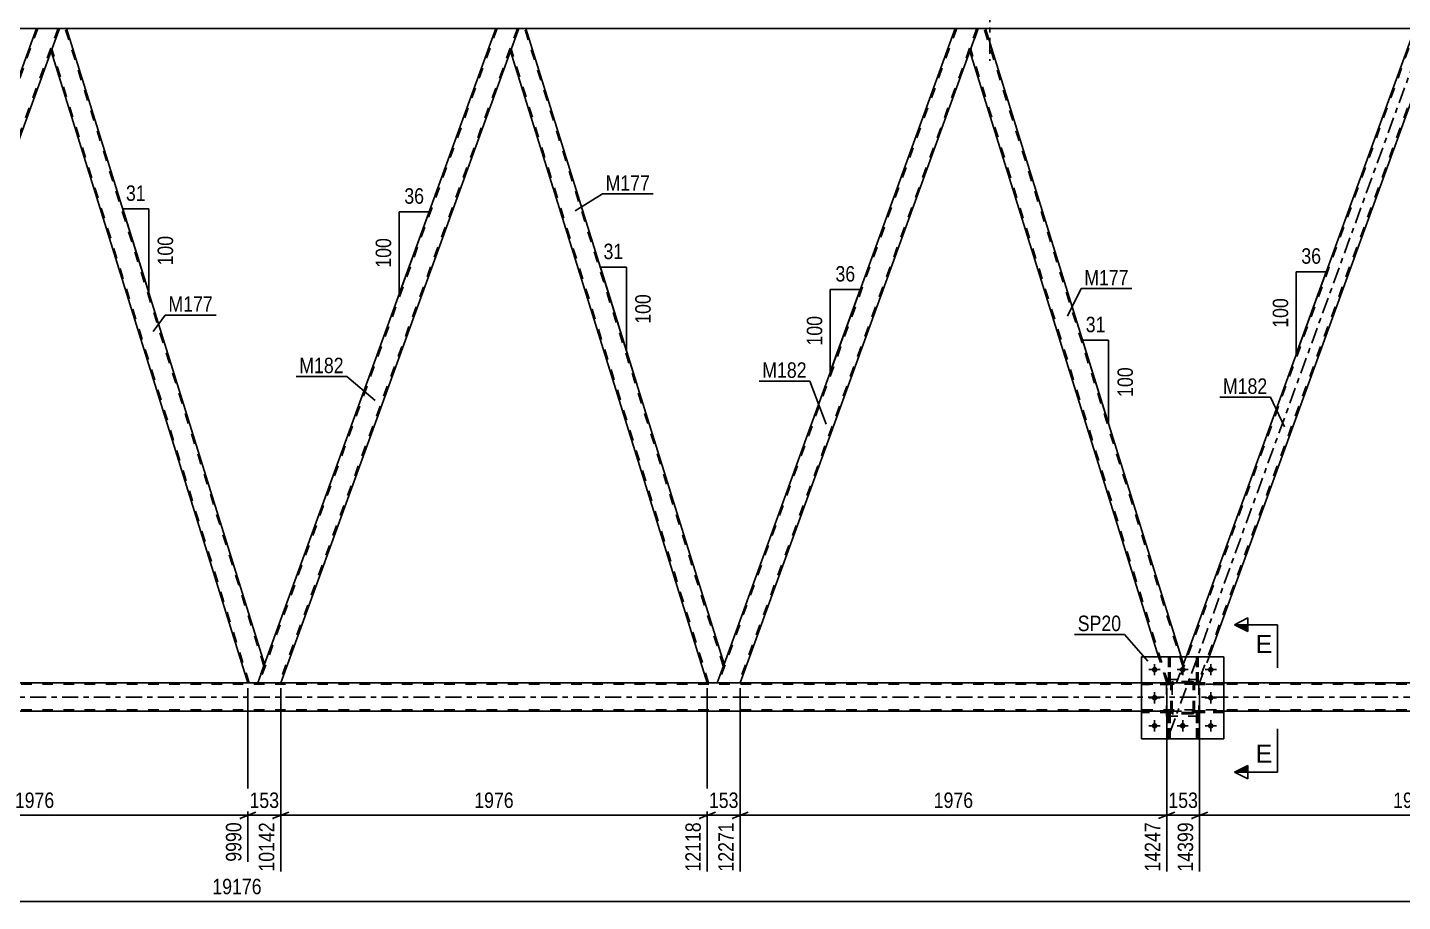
# Model space of a CAD drawing. Header units: millimetres. Extents: x 0 to 841, y 0 to 594.
# Drawn here: x 385.7 to 640.5, y 294.7 to 456.6 of the extents above; entities that cross this region are included whole.
import ezdxf

# ---------------------------------------------------------------- set-up
doc = ezdxf.new("R2010")
doc.units = ezdxf.units.MM
doc.linetypes.add('DXK_LINE_DOT2', pattern=[3.9198, 1.9599, -1.9599])
doc.linetypes.add('DXK_LINE_DOT3', pattern=[5.9187, 2.979, -0.9799, 0.9799, -0.9799])
doc.styles.add('Arial', font='ARIAL.TTF', dxfattribs={"height": 0.2})
doc.styles.add('Arial Narrow', font='ARIALN.TTF', dxfattribs={"height": 0.2})

# ---------------------------------------------------------------- blocks, each defined once
blk = doc.blocks.new('Part-800831068-3357 - 3195')
at = {"color": 7, "linetype": 'DXK_LINE_DOT2'}
for p, q in [((472.79, 456.44), (428.67, 335.22)), ((476.54, 456.44), (432.42, 335.22)), ((476.79, 456.44), (475.25, 452.19)), ((429.68, 338.69), (428.42, 335.22)), ((432.67, 335.22), (428.42, 335.22))]:
    blk.add_line(p, q, dxfattribs=at)
at = {"color": 2, "linetype": 'Continuous'}
for p, q in [((472.54, 456.44), (429.68, 338.69)), ((472.54, 456.44), (476.28, 456.44)), ((476.28, 456.44), (476.79, 456.44)), ((475.25, 452.19), (432.67, 335.22))]:
    blk.add_line(p, q, dxfattribs=at)
blk = doc.blocks.new('Part-800831068-3286 - 3195')
at = {"color": 7, "linetype": 'DXK_LINE_DOT2'}
for p, q in [((597.6, 334.97), (597.64, 335.15)), ((597.64, 335.15), (597.6, 334.97)), ((597.6, 329.93), (597.6, 334.97)), ((597.6, 334.97), (597.6, 334.97)), ((597.6, 329.93), (597.6, 334.97)), ((597.84, 334.97), (597.86, 335.06)), ((597.86, 335.06), (597.84, 334.97)), ((597.84, 329.93), (597.84, 334.97)), ((597.84, 334.97), (597.84, 334.97)), ((597.84, 334.97), (597.84, 329.93)), ((597.86, 335.06), (597.91, 335.14)), ((597.91, 335.14), (597.86, 335.06)), ((597.9, 335.41), (598.08, 335.45)), ((598.08, 335.45), (597.9, 335.41)), ((597.99, 335.19), (597.91, 335.14)), ((598.08, 335.21), (597.99, 335.19)), ((601.52, 335.45), (598.08, 335.45)), ((601.52, 335.21), (598.08, 335.21)), ((601.52, 335.45), (601.7, 335.41)), ((601.7, 335.41), (601.52, 335.45)), ((601.61, 335.19), (601.52, 335.21)), ((601.61, 335.19), (601.69, 335.14)), ((601.69, 335.14), (601.74, 335.06)), ((601.74, 335.06), (601.69, 335.14)), ((601.74, 335.06), (601.76, 334.97)), ((601.76, 334.97), (601.74, 335.06)), ((601.76, 329.93), (601.76, 334.97)), ((601.76, 334.97), (601.76, 334.97)), ((601.76, 329.93), (601.76, 334.97)), ((601.96, 335.15), (602, 334.97)), ((602, 334.97), (601.96, 335.15)), ((602, 329.93), (602, 334.97)), ((602, 334.97), (602, 334.97)), ((602, 329.93), (602, 334.97)), ((597.6, 329.93), (597.6, 329.93)), ((597.64, 329.74), (597.6, 329.93)), ((597.6, 329.93), (597.64, 329.74)), ((597.84, 329.93), (597.84, 329.93)), ((597.86, 329.84), (597.84, 329.93)), ((597.84, 329.93), (597.86, 329.84)), ((597.91, 329.76), (597.86, 329.84)), ((597.86, 329.84), (597.91, 329.76)), ((598.08, 329.45), (597.9, 329.48)), ((597.9, 329.48), (598.08, 329.45)), ((597.99, 329.71), (597.91, 329.76)), ((598.08, 329.69), (597.99, 329.71)), ((601.52, 329.69), (598.08, 329.69)), ((601.52, 329.45), (598.08, 329.45)), ((601.61, 329.71), (601.52, 329.69)), ((601.7, 329.48), (601.52, 329.45)), ((601.52, 329.45), (601.7, 329.48)), ((601.69, 329.76), (601.61, 329.71)), ((601.74, 329.84), (601.69, 329.76)), ((601.69, 329.76), (601.74, 329.84)), ((601.76, 329.93), (601.74, 329.84)), ((601.74, 329.84), (601.76, 329.93)), ((601.76, 329.93), (601.76, 329.93)), ((602, 329.93), (601.96, 329.74)), ((601.96, 329.74), (602, 329.93)), ((602, 329.93), (602, 329.93))]:
    blk.add_line(p, q, dxfattribs=at)
at = {"color": 7, "linetype": 'DXK_LINE_DOT3'}
blk.add_line((599.8, 332.45), (599.8, 332.45), dxfattribs=at)
at = {"color": 7, "linetype": 'DXK_LINE_DOT2'}
for centre, start, end in [((598.08, 334.97), 112.5, 157.5), ((598.08, 334.97), 112.5, 157.5), ((601.52, 334.97), 22.5, 67.5), ((601.52, 334.97), 22.5, 67.5), ((598.08, 329.93), 202.5, 247.5), ((598.08, 329.93), 202.5, 247.5), ((601.52, 329.93), 292.5, 337.5), ((601.52, 329.93), 292.5, 337.5)]:
    blk.add_arc(centre, 0.48, start, end, dxfattribs=at)
blk = doc.blocks.new('Part-800831068-3235 - 3195')
at = {"color": 7, "linetype": 'DXK_LINE_DOT2'}
for p, q in [((597.6, 335.21), (592.2, 335.21)), ((592.2, 335.21), (592.2, 334.89)), ((597.6, 334.89), (592.2, 334.89)), ((597, 334.89), (597, 335.21)), ((597.6, 334.89), (597.6, 335.21))]:
    blk.add_line(p, q, dxfattribs=at)
blk = doc.blocks.new('Part-800831068-3240 - 3195')
at = {"color": 7, "linetype": 'DXK_LINE_DOT2'}
for p, q in [((747.16, 334.98), (66.62, 334.98)), ((607.4, 335.22), (592.2, 335.22)), ((747.16, 330.18), (66.62, 330.18)), ((607.4, 329.94), (592.2, 329.94))]:
    blk.add_line(p, q, dxfattribs=at)
at = {"color": 2, "linetype": 'Continuous'}
for p, q in [((592.2, 335.22), (352, 335.22)), ((747.16, 335.22), (607.4, 335.22)), ((592.2, 329.94), (352, 329.94)), ((747.16, 329.94), (607.4, 329.94))]:
    blk.add_line(p, q, dxfattribs=at)
at = {"color": 7, "linetype": 'DXK_LINE_DOT3'}
blk.add_line((66.62, 332.58), (747.16, 332.58), dxfattribs=at)
blk = doc.blocks.new('Part-800831068-3245 - 3195')
at = {"color": 7, "linetype": 'DXK_LINE_DOT2'}
for p, q in [((387.66, 456.44), (343.54, 335.22)), ((391.4, 456.44), (347.28, 335.22)), ((391.66, 456.44), (390.11, 452.19)), ((345.04, 340.05), (343.28, 335.22)), ((347.54, 335.22), (349.29, 340.05)), ((347.54, 335.22), (343.28, 335.22))]:
    blk.add_line(p, q, dxfattribs=at)
at = {"color": 2, "linetype": 'Continuous'}
for p, q in [((387.4, 456.44), (345.04, 340.05)), ((387.4, 456.44), (391.15, 456.44)), ((391.15, 456.44), (391.66, 456.44)), ((349.29, 340.05), (390.11, 452.19))]:
    blk.add_line(p, q, dxfattribs=at)
blk = doc.blocks.new('Part-800831068-3250 - 3195')
at = {"color": 2, "linetype": 'Continuous'}
for p, q in [((391.66, 456.44), (390.11, 452.19)), ((392.98, 456.44), (391.66, 456.44)), ((429.68, 338.69), (392.98, 456.44)), ((426.57, 335.22), (390.11, 452.19)), ((428.42, 335.22), (429.68, 338.69))]:
    blk.add_line(p, q, dxfattribs=at)
at = {"color": 7, "linetype": 'DXK_LINE_DOT2'}
for p, q in [((429.54, 338.32), (392.73, 456.44)), ((426.82, 335.22), (390.25, 452.56)), ((429.54, 338.32), (429.51, 338.23)), ((428.42, 335.22), (426.57, 335.22))]:
    blk.add_line(p, q, dxfattribs=at)
blk = doc.blocks.new('Part-800831068-3255 - 3195')
at = {"color": 7, "linetype": 'DXK_LINE_DOT3'}
blk.add_line((597.39, 325.83), (648.35, 465.84), dxfattribs=at)
at = {"color": 7, "linetype": 'DXK_LINE_DOT2'}
for p, q in [((643.06, 456.44), (598.94, 335.22)), ((646.81, 456.44), (602.69, 335.22)), ((647.06, 456.44), (645.51, 452.19)), ((600.44, 340.05), (598.68, 335.22)), ((602.94, 335.22), (604.7, 340.05)), ((602.94, 335.22), (598.68, 335.22))]:
    blk.add_line(p, q, dxfattribs=at)
at = {"color": 2, "linetype": 'Continuous'}
for p, q in [((642.8, 456.44), (600.44, 340.05)), ((642.8, 456.44), (646.55, 456.44)), ((646.55, 456.44), (647.06, 456.44)), ((604.7, 340.05), (645.51, 452.19))]:
    blk.add_line(p, q, dxfattribs=at)
blk = doc.blocks.new('Part-800831068-3333 - 3195')
at = {"color": 2, "linetype": 'Continuous'}
for p, q in [((607.4, 340.05), (592.2, 340.05)), ((592.2, 340.05), (592.2, 324.85)), ((607.4, 340.05), (607.4, 324.85)), ((607.4, 324.85), (592.2, 324.85))]:
    blk.add_line(p, q, dxfattribs=at)
blk = doc.blocks.new('Part-800831068-3337 - 3195')
at = {"color": 7, "linetype": 'DXK_LINE_DOT2'}
for p, q in [((597.6, 334.97), (597.64, 335.15)), ((597.64, 335.15), (597.6, 334.97)), ((597.6, 329.93), (597.6, 334.97)), ((597.6, 334.97), (597.6, 334.97)), ((597.6, 329.93), (597.6, 334.97)), ((597.84, 334.97), (597.86, 335.06)), ((597.86, 335.06), (597.84, 334.97)), ((597.84, 329.93), (597.84, 334.97)), ((597.84, 334.97), (597.84, 334.97)), ((597.84, 334.97), (597.84, 329.93)), ((597.86, 335.06), (597.91, 335.14)), ((597.91, 335.14), (597.86, 335.06)), ((597.9, 335.41), (598.08, 335.45)), ((598.08, 335.45), (597.9, 335.41)), ((597.91, 335.14), (597.99, 335.19)), ((597.99, 335.19), (597.91, 335.14)), ((598.08, 335.21), (597.99, 335.19)), ((601.52, 335.45), (598.08, 335.45)), ((601.52, 335.21), (598.08, 335.21)), ((601.52, 335.45), (601.7, 335.41)), ((601.7, 335.41), (601.52, 335.45)), ((601.61, 335.19), (601.52, 335.21)), ((601.61, 335.19), (601.69, 335.14)), ((601.69, 335.14), (601.74, 335.06)), ((601.74, 335.06), (601.69, 335.14)), ((601.74, 335.06), (601.76, 334.97)), ((601.76, 334.97), (601.74, 335.06)), ((601.76, 329.93), (601.76, 334.97)), ((601.76, 334.97), (601.76, 334.97)), ((601.76, 329.93), (601.76, 334.97)), ((601.96, 335.15), (602, 334.97)), ((602, 334.97), (601.96, 335.15)), ((602, 329.93), (602, 334.97)), ((602, 334.97), (602, 334.97)), ((602, 329.93), (602, 334.97)), ((597.6, 329.93), (597.6, 329.93)), ((597.64, 329.74), (597.6, 329.93)), ((597.6, 329.93), (597.64, 329.74)), ((597.84, 329.93), (597.84, 329.93)), ((597.86, 329.84), (597.84, 329.93)), ((597.84, 329.93), (597.86, 329.84)), ((597.91, 329.76), (597.86, 329.84)), ((597.86, 329.84), (597.91, 329.76)), ((598.08, 329.45), (597.9, 329.48)), ((597.9, 329.48), (598.08, 329.45)), ((597.99, 329.71), (597.91, 329.76)), ((598.08, 329.69), (597.99, 329.71)), ((601.52, 329.69), (598.08, 329.69)), ((601.52, 329.45), (598.08, 329.45)), ((601.61, 329.71), (601.52, 329.69)), ((601.7, 329.48), (601.52, 329.45)), ((601.52, 329.45), (601.7, 329.48)), ((601.69, 329.76), (601.61, 329.71)), ((601.61, 329.71), (601.69, 329.76)), ((601.74, 329.84), (601.69, 329.76)), ((601.69, 329.76), (601.74, 329.84)), ((601.76, 329.93), (601.74, 329.84)), ((601.74, 329.84), (601.76, 329.93)), ((601.76, 329.93), (601.76, 329.93)), ((602, 329.93), (601.96, 329.74)), ((601.96, 329.74), (602, 329.93)), ((602, 329.93), (602, 329.93))]:
    blk.add_line(p, q, dxfattribs=at)
at = {"color": 7, "linetype": 'DXK_LINE_DOT3'}
blk.add_line((599.8, 332.45), (599.8, 332.45), dxfattribs=at)
at = {"color": 7, "linetype": 'DXK_LINE_DOT2'}
for centre, start, end in [((598.08, 334.97), 112.5, 157.5), ((598.08, 334.97), 112.5, 157.5), ((601.52, 334.97), 22.5, 67.5), ((601.52, 334.97), 22.5, 67.5), ((598.08, 329.93), 202.5, 247.5), ((598.08, 329.93), 202.5, 247.5), ((601.52, 329.93), 292.5, 337.5), ((601.52, 329.93), 292.5, 337.5)]:
    blk.add_arc(centre, 0.48, start, end, dxfattribs=at)
blk = doc.blocks.new('Bolt-800831068-3269 - 3195')
at = {"linetype": 'Continuous'}
for points in [[(595.12, 337.65, -1), (594.08, 337.65, -1)], [(600.32, 337.65, -1), (599.28, 337.65, -1)], [(605.52, 337.65, -1), (604.48, 337.65, -1)], [(595.12, 332.45, -1), (594.08, 332.45, -1)], [(605.52, 332.45, -1), (604.48, 332.45, -1)], [(595.12, 327.25, -1), (594.08, 327.25, -1)], [(600.32, 327.25, -1), (599.28, 327.25, -1)], [(605.52, 327.25, -1), (604.48, 327.25, -1)]]:
    blk.add_hatch(color=1, dxfattribs=at).paths.add_polyline_path(points)
at = {"color": 1, "linetype": 'Continuous'}
for p, q in [((595.64, 337.65), (593.56, 337.65)), ((594.6, 338.69), (594.6, 336.61)), ((600.84, 337.65), (598.76, 337.65)), ((599.8, 338.69), (599.8, 336.61)), ((606.04, 337.65), (603.96, 337.65)), ((605, 338.69), (605, 336.61)), ((595.64, 332.45), (593.56, 332.45)), ((594.6, 333.49), (594.6, 331.41)), ((606.04, 332.45), (603.96, 332.45)), ((605, 333.49), (605, 331.41)), ((595.64, 327.25), (593.56, 327.25)), ((594.6, 328.29), (594.6, 326.21)), ((600.84, 327.25), (598.76, 327.25)), ((599.8, 328.29), (599.8, 326.21)), ((606.04, 327.25), (603.96, 327.25)), ((605, 328.29), (605, 326.21))]:
    blk.add_line(p, q, dxfattribs=at)
blk = doc.blocks.new('Bolt-800831068-3270 - 3195')
at = {"color": 1, "linetype": 'Continuous'}
for p, q in [((593.56, 337.65), (594.25, 337.65)), ((594.6, 338.69), (594.6, 337.99)), ((594.6, 336.61), (594.6, 337.3)), ((595.64, 337.65), (594.95, 337.65)), ((598.76, 337.65), (599.45, 337.65)), ((599.8, 338.69), (599.8, 337.99)), ((599.8, 336.61), (599.8, 337.3)), ((600.84, 337.65), (600.15, 337.65)), ((603.96, 337.65), (604.65, 337.65)), ((605, 338.69), (605, 337.99)), ((605, 336.61), (605, 337.3)), ((606.04, 337.65), (605.35, 337.65)), ((593.56, 332.45), (594.25, 332.45)), ((594.6, 333.49), (594.6, 332.79)), ((594.6, 331.41), (594.6, 332.1)), ((595.64, 332.45), (594.95, 332.45)), ((603.96, 332.45), (604.65, 332.45)), ((605, 333.49), (605, 332.79)), ((605, 331.41), (605, 332.1)), ((606.04, 332.45), (605.35, 332.45)), ((593.56, 327.25), (594.25, 327.25)), ((594.6, 328.29), (594.6, 327.59)), ((594.6, 326.21), (594.6, 326.9)), ((595.64, 327.25), (594.95, 327.25)), ((598.76, 327.25), (599.45, 327.25)), ((599.8, 328.29), (599.8, 327.59)), ((599.8, 326.21), (599.8, 326.9)), ((600.84, 327.25), (600.15, 327.25)), ((603.96, 327.25), (604.65, 327.25)), ((605, 328.29), (605, 327.59)), ((605, 326.21), (605, 326.9)), ((606.04, 327.25), (605.35, 327.25))]:
    blk.add_line(p, q, dxfattribs=at)
blk = doc.blocks.new('Part-800831068-3334 - 3195')
at = {"color": 7, "linetype": 'DXK_LINE_DOT2'}
for p, q in [((592.2, 340.05), (607.4, 340.05)), ((592.2, 340.05), (592.2, 324.85)), ((607.4, 340.05), (607.4, 324.85)), ((592.2, 324.85), (607.4, 324.85))]:
    blk.add_line(p, q, dxfattribs=at)
blk = doc.blocks.new('Part-800831068-3398 - 3195')
at = {"color": 7, "linetype": 'DXK_LINE_DOT2'}
for p, q in [((607.4, 330.01), (602, 330.01)), ((602, 330.01), (602, 329.69)), ((602, 329.69), (607.4, 329.69)), ((602.6, 329.69), (602.6, 330.01)), ((607.4, 329.69), (607.4, 330.01))]:
    blk.add_line(p, q, dxfattribs=at)
blk = doc.blocks.new('Part-800831068-3280 - 3195')
at = {"color": 7, "linetype": 'DXK_LINE_DOT2'}
for p, q in [((602.67, 329.68), (602.35, 329.68)), ((602.35, 329.68), (602.35, 324.85)), ((602.35, 329.08), (602.67, 329.08)), ((602.67, 324.85), (602.67, 329.68)), ((602.35, 324.85), (602.67, 324.85))]:
    blk.add_line(p, q, dxfattribs=at)
blk = doc.blocks.new('Part-800831068-3402 - 3195')
at = {"color": 7, "linetype": 'DXK_LINE_DOT2'}
for p, q in [((597.47, 329.68), (597.15, 329.68)), ((597.15, 329.68), (597.15, 324.85)), ((597.15, 329.08), (597.47, 329.08)), ((597.47, 324.85), (597.47, 329.68)), ((597.15, 324.85), (597.47, 324.85))]:
    blk.add_line(p, q, dxfattribs=at)
blk = doc.blocks.new('Part-800831068-3285 - 3195')
at = {"color": 7, "linetype": 'DXK_LINE_DOT2'}
for p, q in [((602.8, 335.85), (596.8, 335.85)), ((596.8, 329.05), (596.8, 335.85)), ((602.8, 329.05), (602.8, 335.85)), ((602.8, 329.05), (596.8, 329.05))]:
    blk.add_line(p, q, dxfattribs=at)
blk = doc.blocks.new('Part-800831068-3288 - 3195')
at = {"color": 7, "linetype": 'DXK_LINE_DOT2'}
for p, q in [((602, 329.69), (602, 330.01)), ((602, 330.01), (607.4, 330.01)), ((607.4, 329.69), (602, 329.69)), ((602.6, 329.69), (602.6, 330.01)), ((607.4, 330.01), (607.4, 329.69))]:
    blk.add_line(p, q, dxfattribs=at)
blk = doc.blocks.new('Part-800831068-3346 - 3195')
at = {"color": 7, "linetype": 'DXK_LINE_DOT2'}
for p, q in [((597.15, 340.05), (597.16, 335.2)), ((597.47, 340.05), (597.15, 340.05)), ((597.48, 335.2), (597.47, 340.05)), ((597.16, 335.8), (597.48, 335.8)), ((597.16, 335.2), (597.48, 335.2))]:
    blk.add_line(p, q, dxfattribs=at)
blk = doc.blocks.new('Part-800831068-3352 - 3195')
at = {"color": 2, "linetype": 'Continuous'}
for p, q in [((476.79, 456.44), (475.25, 452.19)), ((478.11, 456.44), (476.79, 456.44)), ((514.81, 338.69), (478.11, 456.44)), ((511.71, 335.22), (475.25, 452.19)), ((513.55, 335.22), (514.81, 338.69))]:
    blk.add_line(p, q, dxfattribs=at)
at = {"color": 7, "linetype": 'DXK_LINE_DOT2'}
for p, q in [((514.68, 338.32), (477.86, 456.44)), ((511.96, 335.22), (475.38, 452.56)), ((514.68, 338.32), (514.65, 338.23)), ((513.55, 335.22), (511.71, 335.22))]:
    blk.add_line(p, q, dxfattribs=at)
blk = doc.blocks.new('Part-800831068-3322 - 3195')
at = {"color": 7, "linetype": 'DXK_LINE_DOT2'}
for p, q in [((732.2, 456.44), (217.13, 456.44)), ((392.98, 456.44), (387.4, 456.44)), ((478.11, 456.44), (472.54, 456.44)), ((563.25, 456.44), (557.67, 456.44))]:
    blk.add_line(p, q, dxfattribs=at)
at = {"color": 2, "linetype": 'Continuous'}
for p, q in [((387.4, 456.44), (307.84, 456.44)), ((472.54, 456.44), (392.98, 456.44)), ((557.67, 456.44), (478.11, 456.44)), ((642.8, 456.44), (563.25, 456.44))]:
    blk.add_line(p, q, dxfattribs=at)
blk = doc.blocks.new('Part-800831068-3323 - 3195')
at = {"color": 7, "linetype": 'DXK_LINE_DOT2'}
for p, q in [((597.6, 330.01), (592.2, 330.01)), ((592.2, 330.01), (592.2, 329.69)), ((597.6, 329.69), (592.2, 329.69)), ((597, 329.69), (597, 330.01)), ((597.6, 329.69), (597.6, 330.01))]:
    blk.add_line(p, q, dxfattribs=at)
blk = doc.blocks.new('Part-800831068-3328 - 3195')
at = {"color": 7, "linetype": 'DXK_LINE_DOT2'}
for p, q in [((557.93, 456.44), (513.81, 335.22)), ((561.67, 456.44), (517.55, 335.22)), ((561.93, 456.44), (560.38, 452.19)), ((514.81, 338.69), (513.55, 335.22)), ((517.81, 335.22), (513.55, 335.22))]:
    blk.add_line(p, q, dxfattribs=at)
at = {"color": 2, "linetype": 'Continuous'}
for p, q in [((557.67, 456.44), (514.81, 338.69)), ((557.67, 456.44), (561.42, 456.44)), ((561.42, 456.44), (561.93, 456.44)), ((560.38, 452.19), (517.81, 335.22))]:
    blk.add_line(p, q, dxfattribs=at)
blk = doc.blocks.new('Part-800831068-3343 - 3195')
at = {"color": 7, "linetype": 'DXK_LINE_DOT2'}
for p, q in [((602.35, 340.05), (602.35, 335.2)), ((602.67, 340.05), (602.35, 340.05)), ((602.67, 335.2), (602.67, 340.05)), ((602.35, 335.8), (602.67, 335.8)), ((602.35, 335.2), (602.67, 335.2))]:
    blk.add_line(p, q, dxfattribs=at)
blk = doc.blocks.new('Part-800831068-3358 - 3195')
at = {"color": 7, "linetype": 'DXK_LINE_DOT2'}
for p, q in [((602, 334.89), (602, 335.21)), ((602, 335.21), (607.4, 335.21)), ((607.4, 334.89), (602, 334.89)), ((602.6, 334.89), (602.6, 335.21)), ((607.4, 335.21), (607.4, 334.89))]:
    blk.add_line(p, q, dxfattribs=at)
blk = doc.blocks.new('Part-800831068-3399 - 3195')
at = {"color": 7, "linetype": 'DXK_LINE_DOT2'}
for p, q in [((607.4, 335.21), (602, 335.21)), ((602, 335.21), (602, 334.89)), ((602, 334.89), (607.4, 334.89)), ((602.6, 334.89), (602.6, 335.21)), ((607.4, 334.89), (607.4, 335.21))]:
    blk.add_line(p, q, dxfattribs=at)
blk = doc.blocks.new('Part-800831068-3416 - 3195')
at = {"color": 2, "linetype": 'Continuous'}
for p, q in [((561.93, 456.44), (560.38, 452.19)), ((563.25, 456.44), (561.93, 456.44)), ((599.53, 340.05), (563.25, 456.44)), ((595.34, 340.05), (560.38, 452.19))]:
    blk.add_line(p, q, dxfattribs=at)
at = {"color": 7, "linetype": 'DXK_LINE_DOT2'}
for p, q in [((599.81, 338.32), (562.99, 456.44)), ((597.09, 335.22), (560.52, 452.56)), ((596.84, 335.22), (595.34, 340.05)), ((599.95, 338.69), (599.53, 340.05)), ((598.68, 335.22), (599.95, 338.69)), ((596.84, 335.22), (598.68, 335.22))]:
    blk.add_line(p, q, dxfattribs=at)
blk = doc.blocks.new('Part-800831068-3433 - 3195')
at = {"color": 7, "linetype": 'DXK_LINE_DOT2'}
for p, q in [((602.8, 335.85), (596.8, 335.85)), ((596.8, 329.05), (596.8, 335.85)), ((602.8, 329.05), (602.8, 335.85)), ((602.8, 329.05), (596.8, 329.05))]:
    blk.add_line(p, q, dxfattribs=at)
blk = doc.blocks.new('Part-800831068-3437 - 3195')
at = {"color": 7, "linetype": 'DXK_LINE_DOT2'}
for p, q in [((597.6, 330.01), (592.2, 330.01)), ((592.2, 329.69), (592.2, 330.01)), ((597.6, 329.69), (592.2, 329.69)), ((597, 329.69), (597, 330.01)), ((597.6, 330.01), (597.6, 329.69))]:
    blk.add_line(p, q, dxfattribs=at)
blk = doc.blocks.new('Part-800831068-3438 - 3195')
at = {"color": 7, "linetype": 'DXK_LINE_DOT2'}
for p, q in [((597.6, 335.21), (592.2, 335.21)), ((592.2, 334.89), (592.2, 335.21)), ((597.6, 334.89), (592.2, 334.89)), ((597, 334.89), (597, 335.21)), ((597.6, 335.21), (597.6, 334.89))]:
    blk.add_line(p, q, dxfattribs=at)
blk = doc.blocks.new('Part-800831068-3472 - 3195')
at = {"color": 7, "linetype": 'DXK_LINE_DOT2'}
for p, q in [((597.15, 324.85), (597.15, 329.68)), ((597.15, 329.68), (597.47, 329.68)), ((597.15, 329.08), (597.47, 329.08)), ((597.47, 329.68), (597.47, 324.85)), ((597.47, 324.85), (597.15, 324.85))]:
    blk.add_line(p, q, dxfattribs=at)
blk = doc.blocks.new('Part-800831068-3475 - 3195')
at = {"color": 7, "linetype": 'DXK_LINE_DOT2'}
for p, q in [((602.35, 324.85), (602.35, 329.68)), ((602.35, 329.68), (602.67, 329.68)), ((602.35, 329.08), (602.67, 329.08)), ((602.67, 329.68), (602.67, 324.85)), ((602.67, 324.85), (602.35, 324.85))]:
    blk.add_line(p, q, dxfattribs=at)
blk = doc.blocks.new('Part-800831068-3486 - 3195')
at = {"color": 7, "linetype": 'DXK_LINE_DOT2'}
for p, q in [((597.16, 335.2), (597.15, 340.05)), ((597.15, 340.05), (597.47, 340.05)), ((597.47, 340.05), (597.48, 335.2)), ((597.16, 335.8), (597.48, 335.8)), ((597.48, 335.2), (597.16, 335.2))]:
    blk.add_line(p, q, dxfattribs=at)
blk = doc.blocks.new('Part-800831068-3489 - 3195')
at = {"color": 7, "linetype": 'DXK_LINE_DOT2'}
for p, q in [((602.35, 335.2), (602.35, 340.05)), ((602.35, 340.05), (602.67, 340.05)), ((602.67, 340.05), (602.67, 335.2)), ((602.35, 335.8), (602.67, 335.8)), ((602.67, 335.2), (602.35, 335.2))]:
    blk.add_line(p, q, dxfattribs=at)
blk = doc.blocks.new('Part-800831068-6981 - 3195')
at = {"color": 7, "linetype": 'DXK_LINE_DOT3'}
blk.add_line((564.07, 478.35), (564.07, 450.44), dxfattribs=at)
at = {"color": 2, "linetype": 'Continuous'}
for p, q in [((562.07, 468.35), (562.07, 460.44)), ((566.07, 468.35), (566.07, 460.44)), ((566.04, 460.44), (562.07, 460.44)), ((566.07, 460.44), (566.04, 460.44))]:
    blk.add_line(p, q, dxfattribs=at)
at = {"color": 7, "linetype": 'DXK_LINE_DOT2'}
for p, q in [((562.07, 468.35), (566.07, 468.35)), ((562.07, 468.35), (562.07, 468.35)), ((562.07, 468.35), (562.07, 468.35)), ((562.31, 468.35), (562.31, 460.44)), ((565.83, 468.35), (565.83, 460.44)), ((566.07, 468.35), (566.07, 468.35)), ((566.07, 468.35), (566.07, 468.35)), ((565.82, 460.44), (565.83, 460.44))]:
    blk.add_line(p, q, dxfattribs=at)
blk = doc.blocks.new('AngleDimension-800831068-13303 - 3195')
at = {"color": 7, "linetype": 'Continuous'}
for p, q in [((496.72, 412.2), (491.9, 412.2)), ((496.72, 396.73), (491.9, 412.2)), ((496.72, 396.73), (496.72, 412.2)), ((498.63, 390.6), (496.72, 396.73))]:
    blk.add_line(p, q, dxfattribs=at)
at = {"color": 0}
for points in [[(496.74, 413.1), (496.74, 417.3), (491.88, 417.3), (491.88, 413.1)], [(501.82, 407.81), (497.62, 407.81), (497.62, 401.12), (501.82, 401.12)]]:
    blk.add_wipeout(points, dxfattribs=at)
at = {"color": 3, "style": 'Arial Narrow'}
blk.add_text('31', height=2.863, dxfattribs=at).set_placement((492.48, 413.7))
blk.add_text('100', height=2.863, rotation=90.0002, dxfattribs=at).set_placement((501.22, 401.72))
blk = doc.blocks.new('StraightDimension-800831068-4182 - 3195')
at = {"color": 7, "linetype": 'Continuous'}
for p, q in [((596.84, 334.22), (596.84, 300.24)), ((602.94, 334.22), (602.94, 300.24)), ((595.34, 310.08), (598.34, 311.28)), ((604.44, 311.28), (601.44, 310.08)), ((596.84, 310.68), (602.94, 310.68))]:
    blk.add_line(p, q, dxfattribs=at)
at = {"color": 0}
blk.add_wipeout([(603.23, 311.43), (603.23, 315.63), (596.55, 315.63), (596.55, 311.43)], dxfattribs=at)
at = {"color": 0, "linetype": 'Continuous'}
blk.add_wipeout([(602.34, 309.98), (598.14, 309.98), (598.14, 299.64), (602.34, 299.64)], dxfattribs=at)
at = {"color": 3, "style": 'Arial Narrow'}
blk.add_text('153', height=2.863, dxfattribs=at).set_placement((597.15, 312.03))
at = {"color": 3, "linetype": 'Continuous', "style": 'Arial Narrow'}
blk.add_text('14399', height=2.863, rotation=90.0002, dxfattribs=at).set_placement((601.74, 300.24))
blk = doc.blocks.new('AngleDimension-800831068-13331 - 3195')
at = {"color": 7, "linetype": 'Continuous'}
for p, q in [((583.51, 391.42), (581.26, 398.66)), ((586.08, 398.66), (581.26, 398.66)), ((586.08, 383.19), (581.26, 398.66)), ((586.08, 383.19), (586.08, 398.66))]:
    blk.add_line(p, q, dxfattribs=at)
at = {"color": 0}
for points in [[(586.1, 399.56), (586.1, 403.76), (581.24, 403.76), (581.24, 399.56)], [(591.18, 394.27), (586.98, 394.27), (586.98, 387.58), (591.18, 387.58)]]:
    blk.add_wipeout(points, dxfattribs=at)
at = {"color": 3, "style": 'Arial Narrow'}
blk.add_text('31', height=2.863, dxfattribs=at).set_placement((581.84, 400.16))
blk.add_text('100', height=2.863, rotation=90.0002, dxfattribs=at).set_placement((590.58, 388.18))
blk = doc.blocks.new('StraightDimension-800831068-4201 - 3195')
at = {"color": 7, "linetype": 'Continuous'}
for p, q in [((602.94, 334.22), (602.94, 300.24)), ((681.97, 334.22), (681.97, 300.24)), ((604.44, 311.28), (601.44, 310.08)), ((680.47, 310.08), (683.47, 311.28)), ((602.94, 310.68), (681.97, 310.68))]:
    blk.add_line(p, q, dxfattribs=at)
at = {"color": 0}
blk.add_wipeout([(646.71, 311.43), (646.71, 315.63), (638.2, 315.63), (638.2, 311.43)], dxfattribs=at)
at = {"color": 0, "linetype": 'Continuous'}
blk.add_wipeout([(681.37, 309.98), (677.17, 309.98), (677.17, 299.64), (681.37, 299.64)], dxfattribs=at)
at = {"color": 3, "style": 'Arial Narrow'}
blk.add_text('1976', height=2.863, dxfattribs=at).set_placement((638.8, 312.03))
at = {"color": 3, "linetype": 'Continuous', "style": 'Arial Narrow'}
blk.add_text('16375', height=2.863, rotation=90.0002, dxfattribs=at).set_placement((680.77, 300.24))
blk = doc.blocks.new('StraightDimension-800831068-3964 - 3195')
at = {"color": 7, "linetype": 'Continuous'}
blk.add_line((55.76, 294.7), (793.38, 294.7), dxfattribs=at)
at = {"color": 0}
blk.add_wipeout([(429.74, 295.45), (429.74, 299.65), (419.4, 299.65), (419.4, 295.45)], dxfattribs=at)
at = {"color": 3, "style": 'Arial Narrow'}
blk.add_text('19176', height=2.863, dxfattribs=at).set_placement((420, 296.05))
blk = doc.blocks.new('StraightDimension-800831068-4087 - 3195')
at = {"color": 7, "linetype": 'Continuous'}
for p, q in [((347.54, 334.22), (347.54, 302.07)), ((426.57, 334.22), (426.57, 302.07)), ((349.04, 311.28), (346.04, 310.08)), ((425.07, 310.08), (428.07, 311.28)), ((347.54, 310.68), (426.57, 310.68))]:
    blk.add_line(p, q, dxfattribs=at)
at = {"color": 0}
blk.add_wipeout([(391.31, 311.43), (391.31, 315.63), (382.8, 315.63), (382.8, 311.43)], dxfattribs=at)
at = {"color": 0, "linetype": 'Continuous'}
blk.add_wipeout([(425.97, 309.98), (421.77, 309.98), (421.77, 301.47), (425.97, 301.47)], dxfattribs=at)
at = {"color": 3, "style": 'Arial Narrow'}
blk.add_text('1976', height=2.863, dxfattribs=at).set_placement((383.4, 312.03))
at = {"color": 3, "linetype": 'Continuous', "style": 'Arial Narrow'}
blk.add_text('9990', height=2.863, rotation=90.0002, dxfattribs=at).set_placement((425.37, 302.07))
blk = doc.blocks.new('StraightDimension-800831068-4106 - 3195')
at = {"color": 7, "linetype": 'Continuous'}
for p, q in [((426.57, 334.22), (426.57, 302.07)), ((432.67, 334.22), (432.67, 300.24)), ((425.07, 310.08), (428.07, 311.28)), ((434.17, 311.28), (431.17, 310.08)), ((426.57, 310.68), (432.67, 310.68))]:
    blk.add_line(p, q, dxfattribs=at)
at = {"color": 0}
blk.add_wipeout([(432.96, 311.43), (432.96, 315.63), (426.28, 315.63), (426.28, 311.43)], dxfattribs=at)
at = {"color": 0, "linetype": 'Continuous'}
blk.add_wipeout([(432.07, 309.98), (427.87, 309.98), (427.87, 299.64), (432.07, 299.64)], dxfattribs=at)
at = {"color": 3, "style": 'Arial Narrow'}
blk.add_text('153', height=2.863, dxfattribs=at).set_placement((426.88, 312.03))
at = {"color": 3, "linetype": 'Continuous', "style": 'Arial Narrow'}
blk.add_text('10142', height=2.863, rotation=90.0002, dxfattribs=at).set_placement((431.47, 300.24))
blk = doc.blocks.new('StraightDimension-800831068-4125 - 3195')
at = {"color": 7, "linetype": 'Continuous'}
for p, q in [((432.67, 334.22), (432.67, 300.24)), ((511.71, 334.22), (511.71, 300.24)), ((434.17, 311.28), (431.17, 310.08)), ((510.21, 310.08), (513.21, 311.28)), ((432.67, 310.68), (511.71, 310.68))]:
    blk.add_line(p, q, dxfattribs=at)
at = {"color": 0}
blk.add_wipeout([(476.45, 311.43), (476.45, 315.63), (467.93, 315.63), (467.93, 311.43)], dxfattribs=at)
at = {"color": 0, "linetype": 'Continuous'}
blk.add_wipeout([(511.11, 309.98), (506.91, 309.98), (506.91, 299.64), (511.11, 299.64)], dxfattribs=at)
at = {"color": 3, "style": 'Arial Narrow'}
blk.add_text('1976', height=2.863, dxfattribs=at).set_placement((468.53, 312.03))
at = {"color": 3, "linetype": 'Continuous', "style": 'Arial Narrow'}
blk.add_text('12118', height=2.863, rotation=90.0002, dxfattribs=at).set_placement((510.51, 300.24))
blk = doc.blocks.new('StraightDimension-800831068-4144 - 3195')
at = {"color": 7, "linetype": 'Continuous'}
for p, q in [((511.71, 334.22), (511.71, 300.24)), ((517.81, 334.22), (517.81, 300.24)), ((510.21, 310.08), (513.21, 311.28)), ((519.31, 311.28), (516.31, 310.08)), ((511.71, 310.68), (517.81, 310.68))]:
    blk.add_line(p, q, dxfattribs=at)
at = {"color": 0}
blk.add_wipeout([(518.1, 311.43), (518.1, 315.63), (511.41, 315.63), (511.41, 311.43)], dxfattribs=at)
at = {"color": 0, "linetype": 'Continuous'}
blk.add_wipeout([(517.21, 309.98), (513.01, 309.98), (513.01, 299.64), (517.21, 299.64)], dxfattribs=at)
at = {"color": 3, "style": 'Arial Narrow'}
blk.add_text('153', height=2.863, dxfattribs=at).set_placement((512.01, 312.03))
at = {"color": 3, "linetype": 'Continuous', "style": 'Arial Narrow'}
blk.add_text('12271', height=2.863, rotation=90.0002, dxfattribs=at).set_placement((516.61, 300.24))
blk = doc.blocks.new('StraightDimension-800831068-4163 - 3195')
at = {"color": 7, "linetype": 'Continuous'}
for p, q in [((517.81, 334.22), (517.81, 300.24)), ((596.84, 334.22), (596.84, 300.24)), ((519.31, 311.28), (516.31, 310.08)), ((595.34, 310.08), (598.34, 311.28)), ((517.81, 310.68), (596.84, 310.68))]:
    blk.add_line(p, q, dxfattribs=at)
at = {"color": 0}
blk.add_wipeout([(561.58, 311.43), (561.58, 315.63), (553.07, 315.63), (553.07, 311.43)], dxfattribs=at)
at = {"color": 0, "linetype": 'Continuous'}
blk.add_wipeout([(596.24, 309.98), (592.04, 309.98), (592.04, 299.64), (596.24, 299.64)], dxfattribs=at)
at = {"color": 3, "style": 'Arial Narrow'}
blk.add_text('1976', height=2.863, dxfattribs=at).set_placement((553.67, 312.03))
at = {"color": 3, "linetype": 'Continuous', "style": 'Arial Narrow'}
blk.add_text('14247', height=2.863, rotation=90.0002, dxfattribs=at).set_placement((595.64, 300.24))
blk = doc.blocks.new('AngleDimension-800831068-13317 - 3195')
at = {"color": 7, "linetype": 'Continuous'}
for p, q in [((534.51, 408.04), (540.05, 408.04)), ((534.51, 392.82), (540.05, 408.04)), ((534.51, 392.82), (534.51, 408.04)), ((537.09, 399.9), (540.05, 408.04))]:
    blk.add_line(p, q, dxfattribs=at)
at = {"color": 0}
for points in [[(539.71, 408.94), (539.71, 413.14), (534.86, 413.14), (534.86, 408.94)], [(533.61, 403.77), (529.41, 403.77), (529.41, 397.09), (533.61, 397.09)]]:
    blk.add_wipeout(points, dxfattribs=at)
at = {"color": 3, "style": 'Arial Narrow'}
blk.add_text('36', height=2.863, dxfattribs=at).set_placement((535.46, 409.54))
blk.add_text('100', height=2.863, rotation=90.0002, dxfattribs=at).set_placement((533.01, 397.69))
blk = doc.blocks.new('AngleDimension-800831068-13275 - 3195')
at = {"color": 7, "linetype": 'Continuous'}
for p, q in [((406.26, 413.82), (403.4, 422.99)), ((408.22, 422.99), (403.4, 422.99)), ((408.22, 407.53), (403.4, 422.99)), ((408.22, 407.53), (408.22, 422.99))]:
    blk.add_line(p, q, dxfattribs=at)
at = {"color": 0}
for points in [[(408.24, 423.89), (408.24, 428.09), (403.39, 428.09), (403.39, 423.89)], [(413.32, 418.6), (409.12, 418.6), (409.12, 411.92), (413.32, 411.92)]]:
    blk.add_wipeout(points, dxfattribs=at)
at = {"color": 3, "style": 'Arial Narrow'}
blk.add_text('31', height=2.863, dxfattribs=at).set_placement((403.99, 424.49))
blk.add_text('100', height=2.863, rotation=90.0002, dxfattribs=at).set_placement((412.72, 412.52))
blk = doc.blocks.new('AngleDimension-800831068-13289 - 3195')
at = {"color": 7, "linetype": 'Continuous'}
for p, q in [((454.63, 422.46), (460.17, 422.46)), ((454.63, 407.24), (460.17, 422.46)), ((454.63, 407.24), (454.63, 422.46)), ((454.98, 408.19), (460.17, 422.46))]:
    blk.add_line(p, q, dxfattribs=at)
at = {"color": 0}
for points in [[(459.83, 423.36), (459.83, 427.56), (454.97, 427.56), (454.97, 423.36)], [(453.73, 418.19), (449.53, 418.19), (449.53, 411.51), (453.73, 411.51)]]:
    blk.add_wipeout(points, dxfattribs=at)
at = {"color": 3, "style": 'Arial Narrow'}
blk.add_text('36', height=2.863, dxfattribs=at).set_placement((455.57, 423.96))
blk.add_text('100', height=2.863, rotation=90.0002, dxfattribs=at).set_placement((453.13, 412.11))
blk = doc.blocks.new('AngleDimension-800831068-13345 - 3195')
at = {"color": 7, "linetype": 'Continuous'}
for p, q in [((620.85, 411.34), (626.39, 411.34)), ((620.85, 396.11), (626.39, 411.34)), ((620.85, 396.11), (620.85, 411.34)), ((622.69, 401.18), (626.39, 411.34))]:
    blk.add_line(p, q, dxfattribs=at)
at = {"color": 0}
for points in [[(626.05, 412.24), (626.05, 416.44), (621.19, 416.44), (621.19, 412.24)], [(619.95, 407.07), (615.75, 407.07), (615.75, 400.38), (619.95, 400.38)]]:
    blk.add_wipeout(points, dxfattribs=at)
at = {"color": 3, "style": 'Arial Narrow'}
blk.add_text('36', height=2.863, dxfattribs=at).set_placement((621.79, 412.84))
blk.add_text('100', height=2.863, rotation=90.0002, dxfattribs=at).set_placement((619.35, 400.98))
blk = doc.blocks.new('Mark-800831068-3251 - 3195')
at = {"color": 0}
blk.add_wipeout([(615.48, 388.74), (615.48, 391.74), (607.26, 391.74), (607.26, 388.74)], dxfattribs=at)
blk.add_wipeout([(615.48, 388.74), (615.48, 391.74), (607.26, 391.74), (607.26, 388.74)], dxfattribs=at)
at = {"color": 30, "linetype": 'Continuous'}
for p in [(606.66, 388.14), (618.67, 382.62)]:
    blk.add_line(p, (616.08, 388.14), dxfattribs=at)
at = {"color": 3, "style": 'Arial Narrow'}
blk.add_text('M182', height=2.863, dxfattribs=at).set_placement((607.26, 388.74))
blk = doc.blocks.new('Mark-800831068-3246 - 3195')
at = {"color": 0}
blk.add_wipeout([(420.09, 403.94), (420.09, 406.94), (411.86, 406.94), (411.86, 403.94)], dxfattribs=at)
blk.add_wipeout([(420.09, 403.94), (420.09, 406.94), (411.86, 406.94), (411.86, 403.94)], dxfattribs=at)
at = {"color": 30, "linetype": 'Continuous'}
for p, q in [((409.01, 400.31), (411.26, 403.34)), ((411.26, 403.34), (420.69, 403.34))]:
    blk.add_line(p, q, dxfattribs=at)
at = {"color": 3, "style": 'Arial Narrow'}
blk.add_text('M177', height=2.863, dxfattribs=at).set_placement((411.86, 403.94))
blk = doc.blocks.new('Mark-800831068-3324 - 3195')
at = {"color": 0}
blk.add_wipeout([(530.13, 391.71), (530.13, 394.71), (521.9, 394.71), (521.9, 391.71)], dxfattribs=at)
blk.add_wipeout([(530.13, 391.71), (530.13, 394.71), (521.9, 394.71), (521.9, 391.71)], dxfattribs=at)
at = {"color": 30, "linetype": 'Continuous'}
for p in [(521.3, 391.11), (533.77, 383.14)]:
    blk.add_line(p, (530.73, 391.11), dxfattribs=at)
at = {"color": 3, "style": 'Arial Narrow'}
blk.add_text('M182', height=2.863, dxfattribs=at).set_placement((521.9, 391.71))
blk = doc.blocks.new('Mark-800831068-3329 - 3195')
at = {"color": 0}
blk.add_wipeout([(588.4, 344.79), (588.4, 347.79), (580.36, 347.79), (580.36, 344.79)], dxfattribs=at)
blk.add_wipeout([(588.4, 344.79), (588.4, 347.79), (580.36, 347.79), (580.36, 344.79)], dxfattribs=at)
at = {"color": 30, "linetype": 'Continuous'}
for p in [(579.76, 344.19), (593.35, 339.25)]:
    blk.add_line(p, (589, 344.19), dxfattribs=at)
at = {"color": 3, "style": 'Arial Narrow'}
blk.add_text('SP20', height=2.863, dxfattribs=at).set_placement((580.36, 344.79))
blk = doc.blocks.new('Mark-800831068-3348 - 3195')
at = {"color": 0}
blk.add_wipeout([(501.09, 426.37), (501.09, 429.37), (492.87, 429.37), (492.87, 426.37)], dxfattribs=at)
blk.add_wipeout([(501.09, 426.37), (501.09, 429.37), (492.87, 429.37), (492.87, 426.37)], dxfattribs=at)
at = {"color": 30, "linetype": 'Continuous'}
for p, q in [((487.22, 422.62), (492.27, 425.77)), ((492.27, 425.77), (501.69, 425.77))]:
    blk.add_line(p, q, dxfattribs=at)
at = {"color": 3, "style": 'Arial Narrow'}
blk.add_text('M177', height=2.863, dxfattribs=at).set_placement((492.87, 426.37))
blk = doc.blocks.new('Mark-800831068-3353 - 3195')
at = {"color": 0}
blk.add_wipeout([(444.33, 392.57), (444.33, 395.57), (436.11, 395.57), (436.11, 392.57)], dxfattribs=at)
blk.add_wipeout([(444.33, 392.57), (444.33, 395.57), (436.11, 395.57), (436.11, 392.57)], dxfattribs=at)
at = {"color": 30, "linetype": 'Continuous'}
for p in [(435.51, 391.97), (450.18, 387.52)]:
    blk.add_line(p, (444.93, 391.97), dxfattribs=at)
at = {"color": 3, "style": 'Arial Narrow'}
blk.add_text('M182', height=2.863, dxfattribs=at).set_placement((436.11, 392.57))
blk = doc.blocks.new('Mark-800831068-3412 - 3195')
at = {"color": 0}
blk.add_wipeout([(589.8, 408.84), (589.8, 411.84), (581.57, 411.84), (581.57, 408.84)], dxfattribs=at)
blk.add_wipeout([(589.8, 408.84), (589.8, 411.84), (581.57, 411.84), (581.57, 408.84)], dxfattribs=at)
at = {"color": 30, "linetype": 'Continuous'}
for p, q in [((578.45, 403.13), (580.97, 408.24)), ((580.97, 408.24), (590.4, 408.24))]:
    blk.add_line(p, q, dxfattribs=at)
at = {"color": 3, "style": 'Arial Narrow'}
blk.add_text('M177', height=2.863, dxfattribs=at).set_placement((581.57, 408.84))
blk = doc.blocks.new('SectionMark-800831068-12864 - 3195')
at = {"linetype": 'Continuous'}
for points in [[(611.9, 345.98), (611.9, 344.73), (609.4, 345.98)], [(611.9, 319.92), (611.9, 318.67), (609.4, 318.67)]]:
    blk.add_hatch(color=6, dxfattribs=at).paths.add_polyline_path(points)
at = {"color": 6, "linetype": 'Continuous'}
for p, q in [((609.4, 345.98), (611.9, 347.23)), ((611.9, 344.73), (611.9, 347.23)), ((617.4, 345.98), (609.4, 345.98)), ((609.4, 345.98), (611.9, 344.73)), ((609.4, 318.67), (611.9, 319.92)), ((617.4, 318.67), (609.4, 318.67)), ((611.9, 317.42), (609.4, 318.67)), ((611.9, 319.92), (611.9, 317.42))]:
    blk.add_line(p, q, dxfattribs=at)
at = {"color": 0, "linetype": 'Continuous'}
for points in [[(616.4, 340.73), (616.4, 344.23), (613.29, 344.23), (613.29, 340.73)], [(616.4, 320.42), (616.4, 323.92), (613.29, 323.92), (613.29, 320.42)]]:
    blk.add_wipeout(points, dxfattribs=at)
at = {"color": 6, "linetype": 'Continuous'}
for p, q in [((617.4, 345.98), (617.4, 337.98)), ((617.4, 318.67), (617.4, 326.67))]:
    blk.add_line(p, q, dxfattribs=at)
at = {"color": 3, "linetype": 'Continuous', "style": 'Arial'}
for p in [(613.29, 340.73), (613.29, 320.42)]:
    blk.add_text('E', height=3.34, dxfattribs=at).set_placement(p)

msp = doc.modelspace()

# ---------------------------------------------------------------- block references
for name in ['Part-800831068-6981 - 3195', 'Part-800831068-3255 - 3195', 'Part-800831068-3322 - 3195', 'Part-800831068-3245 - 3195', 'Part-800831068-3250 - 3195', 'Part-800831068-3357 - 3195', 'Part-800831068-3352 - 3195', 'Part-800831068-3328 - 3195', 'Part-800831068-3416 - 3195', 'Part-800831068-3333 - 3195', 'Part-800831068-3334 - 3195', 'Part-800831068-3346 - 3195', 'Part-800831068-3486 - 3195', 'Part-800831068-3343 - 3195', 'Part-800831068-3489 - 3195', 'Bolt-800831068-3269 - 3195', 'Bolt-800831068-3270 - 3195', 'Part-800831068-3240 - 3195', 'Part-800831068-3235 - 3195', 'Part-800831068-3438 - 3195', 'Part-800831068-3285 - 3195', 'Part-800831068-3433 - 3195', 'Part-800831068-3286 - 3195', 'Part-800831068-3337 - 3195', 'Part-800831068-3358 - 3195', 'Part-800831068-3399 - 3195', 'Part-800831068-3323 - 3195', 'Part-800831068-3437 - 3195', 'Part-800831068-3402 - 3195', 'Part-800831068-3472 - 3195', 'Part-800831068-3398 - 3195', 'Part-800831068-3288 - 3195', 'Part-800831068-3280 - 3195', 'Part-800831068-3475 - 3195']:
    msp.add_blockref(name, (0, 0))

# ---------------------------------------------------------------- next in the draw order: block references
for name in ['AngleDimension-800831068-13303 - 3195', 'AngleDimension-800831068-13331 - 3195', 'StraightDimension-800831068-4182 - 3195']:
    msp.add_blockref(name, (0, 0))

# ---------------------------------------------------------------- next in the draw order: block references
msp.add_blockref('StraightDimension-800831068-4201 - 3195', (0, 0))

# ---------------------------------------------------------------- next in the draw order: block references
msp.add_blockref('StraightDimension-800831068-3964 - 3195', (0, 0))

# ---------------------------------------------------------------- next in the draw order: block references
for name in ['AngleDimension-800831068-13275 - 3195', 'Mark-800831068-3348 - 3195', 'AngleDimension-800831068-13289 - 3195', 'AngleDimension-800831068-13345 - 3195', 'AngleDimension-800831068-13317 - 3195', 'Mark-800831068-3412 - 3195', 'Mark-800831068-3353 - 3195', 'Mark-800831068-3251 - 3195', 'Mark-800831068-3329 - 3195', 'SectionMark-800831068-12864 - 3195', 'StraightDimension-800831068-4087 - 3195']:
    msp.add_blockref(name, (0, 0))

# ---------------------------------------------------------------- next in the draw order: block references
for name in ['Mark-800831068-3246 - 3195', 'Mark-800831068-3324 - 3195', 'StraightDimension-800831068-4106 - 3195']:
    msp.add_blockref(name, (0, 0))

# ---------------------------------------------------------------- next in the draw order: block references
msp.add_blockref('StraightDimension-800831068-4125 - 3195', (0, 0))

# ---------------------------------------------------------------- next in the draw order: block references
msp.add_blockref('StraightDimension-800831068-4144 - 3195', (0, 0))

# ---------------------------------------------------------------- next in the draw order: block references
msp.add_blockref('StraightDimension-800831068-4163 - 3195', (0, 0))

doc.saveas('drawing.dxf')
